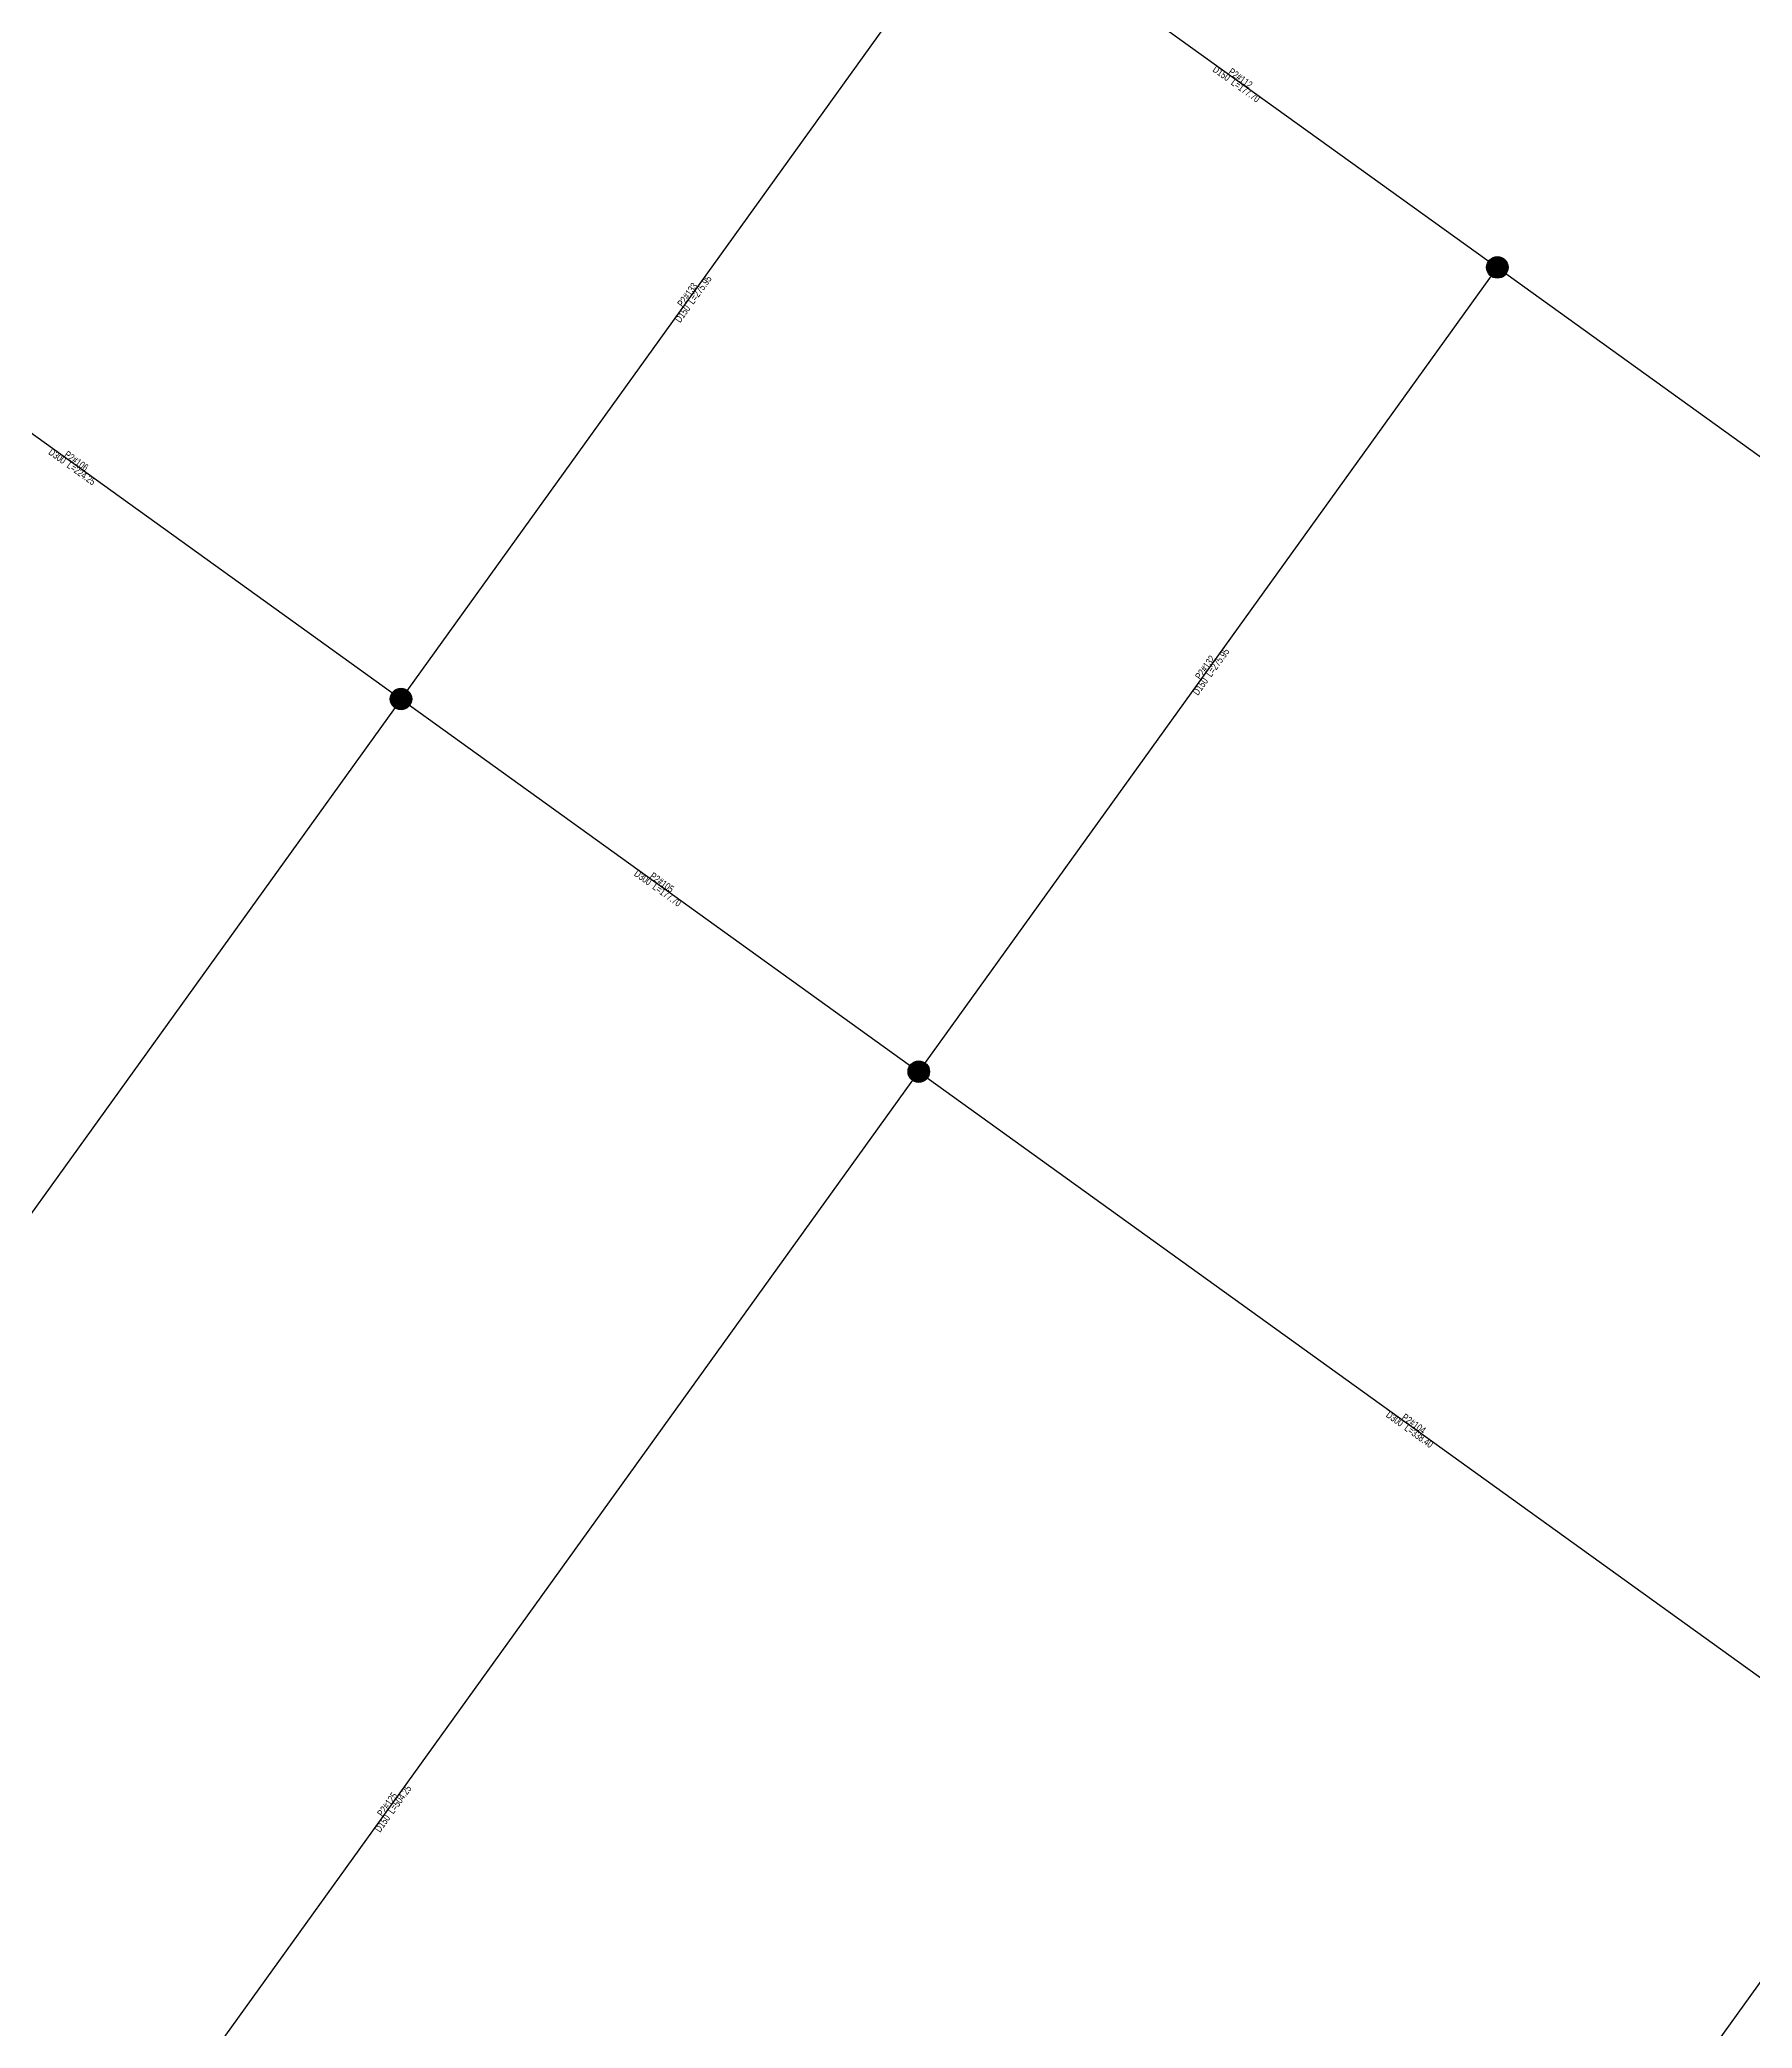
# Model space of a CAD drawing. Header units: metres. Extents: x 145472 to 149777, y 297313 to 301407.
# Drawn here: x 146332 to 146809, y 299353 to 299907 of the extents above; entities that cross this region are included whole.
import ezdxf
from ezdxf.enums import TextEntityAlignment as Align

# ---------------------------------------------------------------- set-up
doc = ezdxf.new("R2010")
doc.units = ezdxf.units.M
for name, color, linetype in [('EPANET2-JUNCTION', 7, 'Continuous'), ('EPANET2-PIPE', 3, 'Continuous'), ('EPANET2-PIPE_no', 7, 'Continuous')]:
    doc.layers.add(name, color=color, linetype=linetype)

# ---------------------------------------------------------------- blocks, each defined once
blk = doc.blocks.new('PIPE_BLOCK')
at = {"width": 0.8}
for tag, p in [('INFO', (0, -1)), ('ID', (0, 1))]:
    blk.add_attdef(tag, text='', height=2, dxfattribs=at).set_placement(p, align=Align.MIDDLE_CENTER)
blk = doc.blocks.new('JUNCTION_BLOCK')
h = blk.add_hatch(color=255)
edge = h.paths.add_edge_path()
edge.add_arc((0, 0), 3, 0, 360)
at = {"color": 5}
blk.add_circle((0, 0), 3, dxfattribs=at)
at = {"color": 5, "width": 0.7}
blk.add_attdef('ID', text='', height=3, dxfattribs=at).set_placement((0, 0), align=Align.MIDDLE_CENTER)

msp = doc.modelspace()

# ---------------------------------------------------------------- linework, layer by layer
at = {"layer": 'EPANET2-PIPE'}
for points in [[(146432.34, 299723.66), (146593.52, 299947.65)], [(146593.52, 299947.65), (146737.76, 299843.86)], [(146250.32, 299854.65), (146432.34, 299723.66)], [(146576.58, 299619.87), (146737.76, 299843.86)], [(146737.76, 299843.86), (147012.44, 299646.21)], [(146432.34, 299723.66), (146191.01, 299388.28), (146188.15, 299384.21), (146184.24, 299378.47), (146173.7, 299371.58)], [(146432.34, 299723.66), (146576.58, 299619.87)], [(146282.06, 299210.58), (146576.58, 299619.87)], [(146576.58, 299619.87), (146851.25, 299422.22)], [(146489.86, 298919.99), (146851.25, 299422.22)]]:
    msp.add_lwpolyline(points, dxfattribs=at)

# ---------------------------------------------------------------- block references
at = {"layer": 'EPANET2-JUNCTION'}
ref = msp.add_blockref('JUNCTION_BLOCK', (146737.76, 299843.86), dxfattribs=at)
ref.add_attrib('ID', 'B109', dxfattribs={"layer": '0', "color": 5, "height": 3, "width": 0.55}).set_placement((146737.76, 299843.86), align=Align.MIDDLE_CENTER)
ref = msp.add_blockref('JUNCTION_BLOCK', (146432.34, 299723.66), dxfattribs=at)
ref.add_attrib('ID', 'B104', dxfattribs={"layer": '0', "color": 5, "height": 3, "width": 0.55}).set_placement((146432.34, 299723.66), align=Align.MIDDLE_CENTER)
ref = msp.add_blockref('JUNCTION_BLOCK', (146576.58, 299619.87), dxfattribs=at)
ref.add_attrib('ID', 'B103', dxfattribs={"layer": '0', "color": 5, "height": 3, "width": 0.55}).set_placement((146576.58, 299619.87), align=Align.MIDDLE_CENTER)
at = {"layer": 'EPANET2-PIPE_no'}
for p, rotation, values in [((146665.64, 299895.76), 324.2614693744746, {'ID': 'P2#112', 'INFO': 'D150  L=177.70'}), ((146512.93, 299835.66), 54.26146937279052, {'ID': 'P2#133', 'INFO': 'D150  L=275.95'}), ((146341.33, 299789.15), 324.26146911197986, {'ID': 'P2#106', 'INFO': 'D300  L=224.25'}), ((146657.17, 299731.87), 54.26146937430036, {'ID': 'P2#132', 'INFO': 'D150  L=275.95'}), ((146504.46, 299671.77), 324.26146911203824, {'ID': 'P2#105', 'INFO': 'D300  L=177.70'}), ((146713.92, 299521.04), 324.2614691119987, {'ID': 'P2#104', 'INFO': 'D300  L=338.40'}), ((146429.32, 299415.22), 54.26146937445007, {'ID': 'P2#125', 'INFO': 'D150  L=504.25'})]:
    msp.add_blockref('PIPE_BLOCK', p, dxfattribs=dict(at, rotation=rotation)).add_auto_attribs(values)

doc.saveas('drawing.dxf')
